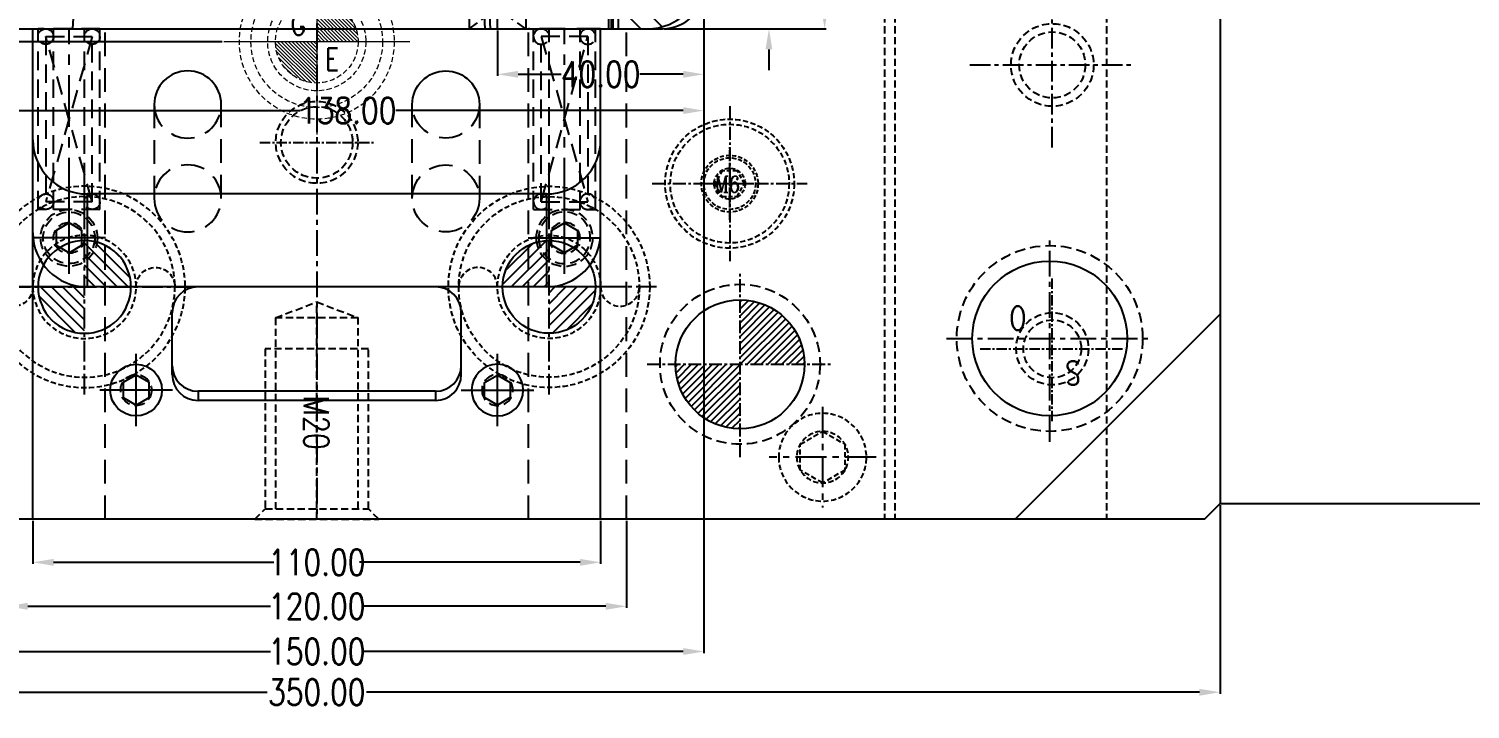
# Model space of a CAD drawing. Header units: millimetres. Extents: x 29875 to 31218, y -21313 to -20364.
# Drawn here: x 30497 to 30776.3, y -20854.1 to -20722.2 of the extents above; entities that cross this region are included whole.
import ezdxf

# ---------------------------------------------------------------- set-up
doc = ezdxf.new("R2010")
doc.units = ezdxf.units.MM
doc.header["$LTSCALE"] = 8
for name, pattern in [('CENTER', [2, 1.25, -0.25, 0.25, -0.25]), ('HIDDEN', [0.375, 0.25, -0.125]), ('HIDDEN2', [0.1875, 0.125, -0.0625])]:
    doc.linetypes.add(name, pattern=pattern)
doc.layers.get('DEFPOINTS').update_dxf_attribs({"color": 6})
for name, color, linetype in [('Cav-cor', 30, 'Continuous'), ('cen', 1, 'CENTER'), ('CL', 1, 'Continuous'), ('GE', 214, 'Continuous'), ('ha', 8, 'Continuous'), ('hidden', 4, 'HIDDEN'), ('m', 144, 'HIDDEN2'), ('PIN', 5, 'Continuous'), ('SCREW', 52, 'HIDDEN'), ('SLIDE', 6, 'Continuous'), ('SP', 3, 'Continuous'), ('SPRING', 7, 'Continuous'), ('WT', 4, 'Continuous')]:
    doc.layers.add(name, color=color, linetype=linetype)
doc.layers.add('dim', color=3, linetype='Continuous', lineweight=15)
doc.styles.add('ROMANC', font='RomanC.ttf', dxfattribs={"width": 0.8, "height": 7})
doc.styles.add('ROMANS', font='ROMANS.shx', dxfattribs={"height": 5, "bigfont": 'chineset.shx'})
doc.styles.get("Standard").update_dxf_attribs({"font": 'txt.shx', "width": 0.8, "bigfont": 'chineset.shx'})
doc.dimstyles.new('ISO-25', dxfattribs={"dimtxt": 5, "dimasz": 4, "dimexe": 0.3, "dimexo": 0.3, "dimtad": 0, "dimzin": 1, "dimdsep": 46, "dimtxsty": 'Standard', "dimcen": 0, "dimclrd": 3, "dimclre": 3, "dimclrt": 3, "dimazin": 0, "dimtfac": 1, "dimtofl": 0, "dimtmove": 0, "dimatfit": 0, "dimfxl": 0, "dimarcsym": 0})

# ---------------------------------------------------------------- blocks, each defined once
blk = doc.blocks.new('10')
at = {"layer": 'cen', "ltscale": 0.6}
for p, q in [((0, 9.76), (0, -9.76)), ((-10.35, 0), (10.35, 0))]:
    blk.add_line(p, q, dxfattribs=at)
at = {"layer": 'm'}
blk.add_lwpolyline([(0, 5), (-4.33, 2.5), (-4.33, -2.5), (0, -5), (4.33, -2.5), (4.33, 2.5)], close=True, dxfattribs=at)
for radius in [8.5, 5]:
    blk.add_circle((0, 0), radius, dxfattribs=at)
blk = doc.blocks.new('*D26988')
at = {"layer": 'DEFPOINTS', "color": 0}
for p in [(30377.82, -20814.24), (30727.82, -20814.24), (30727.82, -20850.78)]:
    blk.add_point(p, dxfattribs=at)
at = {"layer": 'dim', "color": 3, "lineweight": -2}
for p, q in [((30377.82, -20814.54), (30377.82, -20851.08)), ((30727.82, -20814.54), (30727.82, -20851.08)), ((30381.82, -20850.78), (30543.19, -20850.78)), ((30723.82, -20850.78), (30562.44, -20850.78))]:
    blk.add_line(p, q, dxfattribs=at)
at = {"layer": 'dim', "color": 3}
for points in [[(30381.82, -20850.12), (30381.82, -20851.45), (30377.82, -20850.78)], [(30723.82, -20851.45), (30723.82, -20850.12), (30727.82, -20850.78)]]:
    blk.add_solid(points, dxfattribs=at)
at = {"layer": 'dim', "color": 3, "insert": (30552.82, -20850.78), "char_height": 5, "attachment_point": 5}
blk.add_mtext('350.00', dxfattribs=at)
blk = doc.blocks.new('20130710.085903')
at = {"layer": 'PIN', "linetype": 'Continuous'}
h = blk.add_hatch(dxfattribs=at)
h.set_pattern_fill('ANSI31', color=256, scale=12, style=0)
h.set_pattern_definition([(45, (2414.86, 305.4585), (-1.0606602, 1.0606602), [])])
h.paths.add_polyline_path([(0, 0), (0, 9, 0.414214), (-9, 0)])
h.paths.add_polyline_path([(9, 0), (0, 0), (0, -9, 0.414214)])
blk.add_circle((0, 0), 9, dxfattribs=at)
at = {"layer": 'SPRING', "linetype": 'CENTER', "ltscale": 0.4}
for p, q in [((0, 20.85), (0, -20.85)), ((-20.85, 0), (20.85, 0))]:
    blk.add_line(p, q, dxfattribs=at)
at = {"layer": 'SPRING', "linetype": 'HIDDEN', "ltscale": 0.5}
for radius in [19.5, 17.5, 10]:
    blk.add_circle((0, 0), radius, dxfattribs=at)
for centre, start, end in [((-13.75, 0), 0, 180), ((13.75, 0), 180, 0)]:
    blk.add_arc(centre, 3.75, start, end, dxfattribs=at)
blk = doc.blocks.new('20130710.090407')
at = {"layer": 'SCREW', "linetype": 'CENTER', "ltscale": 0.15}
for p, q in [((0, -7.04), (0, 7.04)), ((-7, 0), (7, 0))]:
    blk.add_line(p, q, dxfattribs=at)
at = {"layer": 'SCREW', "linetype": 'HIDDEN', "ltscale": 0.4}
blk.add_lwpolyline([(-1.44, 2.5), (-2.89, 0), (-1.44, -2.5), (1.44, -2.5), (2.89, 0), (1.44, 2.5)], close=True, dxfattribs=at)
for radius in [5.5, 5, 3]:
    blk.add_circle((0, 0), radius, dxfattribs=at)
at = {"layer": 'dim', "style": 'ROMANC', "width": 0.8}
blk.add_text('M6', height=3.172, dxfattribs=at).set_placement((-2.88, -1.7))
blk = doc.blocks.new('20130710.090411')
at = {"layer": 'SP', "color": 145, "linetype": 'CENTER', "ltscale": 0.25}
for p, q in [((0, 15), (0, -15)), ((-15, 0), (15, 0))]:
    blk.add_line(p, q, dxfattribs=at)
at = {"layer": 'SP', "color": 145, "linetype": 'HIDDEN', "ltscale": 0.5}
for radius in [12.5, 11.5]:
    blk.add_circle((0, 0), radius, dxfattribs=at)
at = {"layer": 'SCREW'}
blk.add_blockref('20130710.090407', (0, 0), dxfattribs=at)
blk = doc.blocks.new('*D27085')
at = {"layer": 'DEFPOINTS', "color": 0}
for p in [(30497.82, -20817.24), (30607.82, -20817.24), (30607.82, -20825.61)]:
    blk.add_point(p, dxfattribs=at)
at = {"layer": 'dim', "color": 3, "lineweight": -2}
for p, q in [((30497.82, -20817.54), (30497.82, -20825.91)), ((30607.82, -20817.54), (30607.82, -20825.91)), ((30501.82, -20825.61), (30544.53, -20825.61)), ((30603.82, -20825.61), (30561.11, -20825.61))]:
    blk.add_line(p, q, dxfattribs=at)
at = {"layer": 'dim', "color": 3}
for points in [[(30501.82, -20824.95), (30501.82, -20826.28), (30497.82, -20825.61)], [(30603.82, -20826.28), (30603.82, -20824.95), (30607.82, -20825.61)]]:
    blk.add_solid(points, dxfattribs=at)
at = {"layer": 'dim', "color": 3, "insert": (30552.82, -20825.61), "char_height": 5, "attachment_point": 5}
blk.add_mtext('110.00', dxfattribs=at)
blk = doc.blocks.new('*D27086')
at = {"layer": 'DEFPOINTS', "color": 0}
for p in [(30492.82, -20817.24), (30612.82, -20817.24), (30492.82, -20834.13)]:
    blk.add_point(p, dxfattribs=at)
at = {"layer": 'dim', "color": 3, "lineweight": -2}
for p, q in [((30492.82, -20817.54), (30492.82, -20834.43)), ((30612.82, -20817.54), (30612.82, -20834.43)), ((30496.82, -20834.13), (30543.86, -20834.13)), ((30608.82, -20834.13), (30561.78, -20834.13))]:
    blk.add_line(p, q, dxfattribs=at)
at = {"layer": 'dim', "color": 3}
for points in [[(30496.82, -20833.46), (30496.82, -20834.8), (30492.82, -20834.13)], [(30608.82, -20834.8), (30608.82, -20833.46), (30612.82, -20834.13)]]:
    blk.add_solid(points, dxfattribs=at)
at = {"layer": 'dim', "color": 3, "insert": (30552.82, -20834.13), "char_height": 5, "attachment_point": 5}
blk.add_mtext('120.00', dxfattribs=at)
blk = doc.blocks.new('*D27089')
at = {"layer": 'DEFPOINTS', "color": 0}
for p in [(30627.82, -20690.17), (30477.82, -20713.24), (30627.82, -20842.89)]:
    blk.add_point(p, dxfattribs=at)
at = {"layer": 'dim', "color": 3, "lineweight": -2}
for p, q in [((30627.82, -20690.47), (30627.82, -20843.19)), ((30477.82, -20713.54), (30477.82, -20843.19)), ((30481.82, -20842.89), (30543.86, -20842.89)), ((30623.82, -20842.89), (30561.78, -20842.89))]:
    blk.add_line(p, q, dxfattribs=at)
at = {"layer": 'dim', "color": 3}
for points in [[(30481.82, -20842.22), (30481.82, -20843.56), (30477.82, -20842.89)], [(30623.82, -20843.56), (30623.82, -20842.22), (30627.82, -20842.89)]]:
    blk.add_solid(points, dxfattribs=at)
at = {"layer": 'dim', "color": 3, "insert": (30552.82, -20842.89), "char_height": 5, "attachment_point": 5}
blk.add_mtext('150.00', dxfattribs=at)
blk = doc.blocks.new('20160811.140740')
at = {"layer": 'SLIDE', "linetype": 'HIDDEN', "ltscale": 2.3}
for p, q in [((-13, 0), (-13, -18.2)), ((0, -18.2), (0, 0))]:
    blk.add_line(p, q, dxfattribs=at)
at = {"layer": 'SLIDE'}
blk.add_arc((-6.5, 0), 6.5, 0, 180, dxfattribs=at)
at = {"layer": 'SLIDE', "linetype": 'HIDDEN', "ltscale": 2.3}
for centre, start, end in [((-6.5, 0), 180, 0), ((-6.5, -18.2), 0, 180), ((-6.5, -18.2), 180, 0)]:
    blk.add_arc(centre, 6.5, start, end, dxfattribs=at)
blk = doc.blocks.new('20160815.170155')
at = {"layer": 'GE', "lineweight": 13}
h = blk.add_hatch(dxfattribs=at)
h.set_pattern_fill('ANSI31', color=256, scale=4, style=0)
h.set_pattern_definition([(315, (26687.59036, -19615.64165), (-0.3535533906, -0.3535533906), [])])
h.paths.add_polyline_path([(0, 0), (0, -8, -0.414214), (-8, 0)])
h.paths.add_polyline_path([(0, 8, -0.414214), (8, 0), (0, 0)])
at = {"layer": 'GE', "linetype": 'CENTER', "lineweight": 13, "ltscale": 5}
for p, q in [((0, 18), (0, -18)), ((18, 0), (-18, 0))]:
    blk.add_line(p, q, dxfattribs=at)
at = {"layer": 'GE', "linetype": 'HIDDEN2', "lineweight": 13}
for radius in [15, 12.75, 9.5, 8]:
    blk.add_circle((0, 0), radius, dxfattribs=at)
at = {"layer": 'GE', "lineweight": 13, "style": 'ROMANS', "width": 0.75}
for s, p in [('G', (-5.03, 1.24)), ('E', (1.62, -5.58))]:
    blk.add_text(s, height=4.34, dxfattribs=at).set_placement(p)
blk = doc.blocks.new('*D27232')
at = {"layer": 'DEFPOINTS', "color": 0}
for p in [(30358.94, -20509.74), (30534.82, -20509.74), (30534.82, -20724.74)]:
    blk.add_point(p, dxfattribs=at)
at = {"layer": 'dim', "color": 3, "lineweight": -2}
for p, q in [((30534.52, -20509.74), (30358.64, -20509.74)), ((30358.94, -20513.74), (30358.94, -20607.95)), ((30358.94, -20720.74), (30358.94, -20626.53)), ((30534.52, -20724.74), (30358.64, -20724.74))]:
    blk.add_line(p, q, dxfattribs=at)
at = {"layer": 'dim', "color": 3}
for points in [[(30359.61, -20513.74), (30358.28, -20513.74), (30358.94, -20509.74)], [(30358.28, -20720.74), (30359.61, -20720.74), (30358.94, -20724.74)]]:
    blk.add_solid(points, dxfattribs=at)
at = {"layer": 'dim', "color": 3, "insert": (30358.94, -20617.24), "char_height": 5, "attachment_point": 5, "rotation": 90}
blk.add_mtext('215.00', dxfattribs=at)
blk = doc.blocks.new('20160817.141908')
at = {"linetype": 'HIDDEN', "ltscale": 2.3}
for p, q in [((95, 7), (0, 7)), ((0, -7), (0, 7)), ((95, -7), (0, -7))]:
    blk.add_line(p, q, dxfattribs=at)
blk = doc.blocks.new('20160818.084904')
at = {"layer": 'SPRING', "color": 111, "linetype": 'HIDDEN', "ltscale": 1.8}
for p, q in [((3, 28.17), (-9, 28.17)), ((-9, -6.83), (-9, 28.17)), ((-6, -6.83), (-6, 28.17)), ((0, -6.83), (0, 28.17)), ((3, -6.83), (3, 28.17)), ((-7.5, 26.67), (1.5, 26.67)), ((-7.5, 26.67), (-7.5, -5.33)), ((1.5, -5.33), (-7.5, 26.67)), ((1.5, 26.67), (-7.5, -5.33)), ((1.5, -5.33), (1.5, 26.67)), ((1.5, -5.33), (-7.5, -5.33)), ((3, -6.83), (-9, -6.83))]:
    blk.add_line(p, q, dxfattribs=at)
at = {"layer": 'SPRING', "color": 111, "linetype": 'CENTER'}
blk.add_line((-3, -6.83), (-3, 28.17), dxfattribs=at)
at = {"layer": 'SPRING', "color": 111, "linetype": 'HIDDEN', "ltscale": 1.8}
for centre in [(-7.5, 26.67), (1.5, 26.67), (-7.5, -5.33), (1.5, -5.33)]:
    blk.add_circle(centre, 1.5, dxfattribs=at)
blk = doc.blocks.new('20100512.182342')
at = {"linetype": 'HIDDEN'}
blk.add_circle((0, 0), 5.5, dxfattribs=at)
at = {"layer": 'SCREW', "linetype": 'CENTER', "ltscale": 5}
for p, q in [((0, -7.04), (0, 7.04)), ((-7, 0), (7, 0))]:
    blk.add_line(p, q, dxfattribs=at)
at = {"layer": 'SCREW', "linetype": 'Continuous'}
blk.add_lwpolyline([(-1.44, 2.5), (-2.89, 0), (-1.44, -2.5), (1.44, -2.5), (2.89, 0), (1.44, 2.5)], close=True, dxfattribs=at)
at = {"layer": 'SCREW'}
for radius in [5, 3]:
    blk.add_circle((0, 0), radius, dxfattribs=at)
blk = doc.blocks.new('20160817.135826')
at = {"layer": 'SCREW', "linetype": 'CENTER', "ltscale": 5}
for p, q in [((0, -7), (0, 7)), ((7.04, 0), (-7.04, 0))]:
    blk.add_line(p, q, dxfattribs=at)
at = {"layer": 'SCREW', "linetype": 'Continuous'}
blk.add_lwpolyline([(-2.5, -1.44), (0, -2.89), (2.5, -1.44), (2.5, 1.44), (0, 2.89), (-2.5, 1.44)], close=True, dxfattribs=at)
at = {"layer": 'SCREW', "linetype": 'ByBlock'}
blk.add_circle((0, 0), 5, dxfattribs=at)
at = {"layer": 'SCREW'}
blk.add_circle((0, 0), 3, dxfattribs=at)
blk = doc.blocks.new('20150513.114825')
at = {"layer": 'WT', "color": 125, "linetype": 'HIDDEN'}
for p, q in [((-5.5, 8), (5.5, 8)), ((5.5, 8), (-5.5, 0)), ((-5.5, 8), (5.5, 0)), ((-5.5, 0), (-5.5, 8)), ((5.5, 0), (5.5, 8)), ((-5.5, 0), (5.5, 0))]:
    blk.add_line(p, q, dxfattribs=at)
blk = doc.blocks.new('*D27715')
at = {"layer": 'DEFPOINTS', "color": 0}
for p in [(30627.82, -20711.24), (30587.82, -20722.24), (30627.82, -20731.05)]:
    blk.add_point(p, dxfattribs=at)
at = {"layer": 'dim', "color": 3, "lineweight": -2}
for p, q in [((30627.82, -20711.54), (30627.82, -20731.35)), ((30587.82, -20722.54), (30587.82, -20731.35)), ((30591.82, -20731.05), (30600.19, -20731.05)), ((30623.82, -20731.05), (30615.44, -20731.05))]:
    blk.add_line(p, q, dxfattribs=at)
at = {"layer": 'dim', "color": 3}
for points in [[(30591.82, -20730.39), (30591.82, -20731.72), (30587.82, -20731.05)], [(30623.82, -20731.72), (30623.82, -20730.39), (30627.82, -20731.05)]]:
    blk.add_solid(points, dxfattribs=at)
at = {"layer": 'dim', "color": 3, "insert": (30607.82, -20731.05), "char_height": 5, "attachment_point": 5}
blk.add_mtext('40.00', dxfattribs=at)
blk = doc.blocks.new('*D27716')
at = {"layer": 'DEFPOINTS', "color": 0}
for p in [(30627.82, -20714.24), (30489.82, -20722.24), (30489.82, -20738.08)]:
    blk.add_point(p, dxfattribs=at)
at = {"layer": 'dim', "color": 3, "lineweight": -2}
for p, q in [((30627.82, -20714.54), (30627.82, -20738.38)), ((30489.82, -20722.54), (30489.82, -20738.38)), ((30493.82, -20738.08), (30549.53, -20738.08)), ((30623.82, -20738.08), (30568.11, -20738.08))]:
    blk.add_line(p, q, dxfattribs=at)
at = {"layer": 'dim', "color": 3}
for points in [[(30493.82, -20737.42), (30493.82, -20738.75), (30489.82, -20738.08)], [(30623.82, -20738.75), (30623.82, -20737.42), (30627.82, -20738.08)]]:
    blk.add_solid(points, dxfattribs=at)
at = {"layer": 'dim', "color": 3, "insert": (30558.82, -20738.08), "char_height": 5, "attachment_point": 5}
blk.add_mtext('138.00', dxfattribs=at)
blk = doc.blocks.new('*D27717')
at = {"layer": 'DEFPOINTS', "color": 0}
for p in [(30587.82, -20710.24), (30640.42, -20710.24), (30619.82, -20722.24)]:
    blk.add_point(p, dxfattribs=at)
at = {"layer": 'dim', "color": 3, "lineweight": -2}
for p, q in [((30640.42, -20706.24), (30640.42, -20702.24)), ((30588.12, -20710.24), (30640.72, -20710.24)), ((30620.12, -20722.24), (30640.72, -20722.24)), ((30640.42, -20726.24), (30640.42, -20730.24))]:
    blk.add_line(p, q, dxfattribs=at)
at = {"layer": 'dim', "color": 3}
for points in [[(30639.75, -20706.24), (30641.09, -20706.24), (30640.42, -20710.24)], [(30641.09, -20726.24), (30639.75, -20726.24), (30640.42, -20722.24)]]:
    blk.add_solid(points, dxfattribs=at)
at = {"layer": 'dim', "color": 3, "insert": (30640.42, -20694.95), "char_height": 5, "attachment_point": 5, "rotation": 90}
blk.add_mtext('12.00', dxfattribs=at)
blk = doc.blocks.new('*D27718')
at = {"layer": 'DEFPOINTS', "color": 0}
for p in [(30587.82, -20524.24), (30651.21, -20524.24), (30619.82, -20722.24)]:
    blk.add_point(p, dxfattribs=at)
at = {"layer": 'dim', "color": 3, "lineweight": -2}
for p, q in [((30588.12, -20524.24), (30651.51, -20524.24)), ((30651.21, -20528.24), (30651.21, -20613.95)), ((30651.21, -20718.24), (30651.21, -20632.53)), ((30620.12, -20722.24), (30651.51, -20722.24))]:
    blk.add_line(p, q, dxfattribs=at)
at = {"layer": 'dim', "color": 3}
for points in [[(30651.88, -20528.24), (30650.54, -20528.24), (30651.21, -20524.24)], [(30650.54, -20718.24), (30651.88, -20718.24), (30651.21, -20722.24)]]:
    blk.add_solid(points, dxfattribs=at)
at = {"layer": 'dim', "color": 3, "insert": (30651.21, -20623.24), "char_height": 5, "attachment_point": 5, "rotation": 90}
blk.add_mtext('198.00', dxfattribs=at)

msp = doc.modelspace()

# ---------------------------------------------------------------- hatches: boundary and pattern name
at = {"layer": 'Cav-cor'}
h = msp.add_hatch(dxfattribs=at)
h.set_pattern_fill('ANSI31', color=241, angle=90, style=0)
h.set_pattern_definition([(135, (-2757.5562, -401.863), (-2.24506403, -2.24506403), [])])
h.paths.add_polyline_path([(30616.82, -20722.239, 0.4142136), (30627.82, -20711.239), (30627.82, -20705.607), (30616.181, -20705.607, 0.4145328), (30611.188, -20710.6), (30611.188, -20722.239)])
at = {"layer": 'ha'}
h = msp.add_hatch(dxfattribs=at)
h.set_pattern_fill('ANSI31', color=256, scale=0.3, style=0)
h.set_pattern_definition([(45, (30256.8874, -20851.3426), (-0.6735192, 0.6735192), [])])
h.paths.add_polyline_path([(30470.82, -20787.239), (30458.32, -20787.239, 0.4142136), (30470.82, -20799.739)])
h.paths.add_polyline_path([(30470.82, -20774.739), (30470.82, -20787.239), (30483.32, -20787.239, 0.4142136)])
h.paths.add_polyline_path([(30634.82, -20787.239), (30622.32, -20787.239, 0.4142136), (30634.82, -20799.739)])
h.paths.add_polyline_path([(30634.82, -20774.739), (30634.82, -20787.239), (30647.32, -20787.239, 0.4142136)])

# ---------------------------------------------------------------- linework, layer by layer
at = {"color": 8, "linetype": 'HIDDEN', "ltscale": 0.7}
for p, q in [((30662.82, -20417.239), (30662.82, -20817.239)), ((30664.82, -20417.239), (30664.82, -20817.239)), ((30705.82, -20417.239), (30705.82, -20817.239)), ((30544.82, -20778.239), (30552.82, -20775.142)), ((30552.82, -20817.239), (30552.82, -20775.142)), ((30552.82, -20775.142), (30560.82, -20778.239)), ((30544.82, -20778.239), (30544.82, -20815.239)), ((30560.82, -20778.239), (30544.82, -20778.239)), ((30560.82, -20815.239), (30560.82, -20778.239)), ((30542.82, -20784.239), (30542.82, -20815.239)), ((30562.82, -20784.239), (30542.82, -20784.239)), ((30562.82, -20815.239), (30562.82, -20784.239)), ((30540.82, -20817.239), (30542.82, -20815.239)), ((30540.82, -20817.239), (30564.82, -20817.239)), ((30542.82, -20815.239), (30562.82, -20815.239)), ((30564.82, -20817.239), (30562.82, -20815.239))]:
    msp.add_line(p, q, dxfattribs=at)
for p, q in [((30727.82, -20420.239), (30727.82, -20814.239)), ((30688.104, -20817.239), (30727.82, -20777.523)), ((30724.82, -20817.239), (30727.82, -20814.239)), ((30727.82, -20814.239), (30799.553, -20814.239)), ((30724.82, -20817.239), (30380.82, -20817.239))]:
    msp.add_line(p, q)
at = {"color": 8, "linetype": 'CENTER', "ltscale": 0.4}
for p, q in [((30695.32, -20745.239), (30695.32, -20713.239)), ((30679.32, -20729.239), (30711.32, -20729.239))]:
    msp.add_line(p, q, dxfattribs=at)
at = {"color": 8, "linetype": 'CENTER', "ltscale": 0.2}
for p, q in [((30541.82, -20744.239), (30563.82, -20744.239)), ((30695.32, -20798.239), (30695.32, -20770.239)), ((30681.32, -20784.239), (30709.32, -20784.239))]:
    msp.add_line(p, q, dxfattribs=at)
at = {"linetype": 'Continuous'}
for p, q in [((30575.82, -20772.239), (30529.82, -20772.239)), ((30524.82, -20789.239), (30524.82, -20777.239)), ((30580.82, -20789.239), (30580.82, -20777.239)), ((30575.82, -20792.475), (30529.82, -20792.475)), ((30529.82, -20792.475), (30529.82, -20794.239)), ((30575.82, -20794.239), (30529.82, -20794.239)), ((30575.82, -20792.475), (30575.82, -20794.239))]:
    msp.add_line(p, q, dxfattribs=at)
at = {"color": 8, "linetype": 'HIDDEN', "ltscale": 0.7}
for centre, radius in [((30695.32, -20729.239), 8), ((30695.32, -20729.239), 6.4), ((30552.82, -20744.239), 7.938), ((30552.82, -20744.239), 6.938), ((30695.32, -20784.239), 7), ((30695.32, -20784.239), 5.6)]:
    msp.add_circle(centre, radius, dxfattribs=at)
for centre, radius in [((30694.82, -20782.239), 15), ((30634.82, -20787.239), 12.5)]:
    msp.add_circle(centre, radius)
at = {"linetype": 'Continuous'}
for centre, start, end in [((30529.82, -20777.239), 90, 180), ((30575.82, -20777.239), 0, 90), ((30529.82, -20787.475), 180, 270), ((30529.82, -20789.239), 180, 270), ((30575.82, -20787.475), 270, 0), ((30575.82, -20789.239), 270, 0)]:
    msp.add_arc(centre, 5, start, end, dxfattribs=at)
at = {"layer": 'Cav-cor', "color": 241}
for p, q in [((30505.589, -20722.239), (30507.306, -20689.476)), ((30585.457, -20722.239), (30584.629, -20706.444)), ((30586.459, -20722.239), (30585.628, -20706.392)), ((30609.345, -20710.255), (30609.345, -20722.239)), ((30609.845, -20710.255), (30609.845, -20722.239)), ((30610.189, -20710.6), (30610.189, -20722.239)), ((30611.188, -20710.6), (30611.188, -20722.239)), ((30485.82, -20722.239), (30619.82, -20722.239))]:
    msp.add_line(p, q, dxfattribs=at)
for centre, radius in [((30616.82, -20711.239), 11), ((30619.82, -20714.239), 8)]:
    msp.add_arc(centre, radius, 270, 0, dxfattribs=at)
at = {"layer": 'cen', "ltscale": 0.5}
for p, q in [((30694.82, -20802.239), (30694.82, -20762.239)), ((30674.82, -20782.239), (30714.82, -20782.239))]:
    msp.add_line(p, q, dxfattribs=at)
at = {"layer": 'cen', "ltscale": 0.25}
for p, q in [((30634.82, -20805.239), (30634.82, -20769.239)), ((30616.82, -20787.239), (30652.82, -20787.239))]:
    msp.add_line(p, q, dxfattribs=at)
at = {"layer": 'CL', "color": 7, "linetype": 'CENTER', "ltscale": 0.5}
msp.add_line((30552.82, -20417.239), (30552.82, -20817.239), dxfattribs=at)
at = {"layer": 'hidden'}
for centre, radius in [((30694.82, -20782.239), 18), ((30634.82, -20787.239), 15.5)]:
    msp.add_circle(centre, radius, dxfattribs=at)
at = {"layer": 'SLIDE'}
for p, q in [((30497.82, -20817.239), (30497.82, -20722.239)), ((30607.82, -20817.239), (30607.82, -20722.239)), ((30597.32, -20754.239), (30508.32, -20754.239)), ((30508.32, -20754.239), (30508.32, -20772.239)), ((30597.32, -20754.239), (30597.32, -20772.239)), ((30612.82, -20772.239), (30492.82, -20772.239))]:
    msp.add_line(p, q, dxfattribs=at)
at = {"layer": 'SLIDE', "linetype": 'HIDDEN', "ltscale": 2.3}
msp.add_line((30612.82, -20817.239), (30612.82, -20722.239), dxfattribs=at)
at = {"layer": 'SLIDE'}
for centre, start, end in [((30508.32, -20743.739), 180, 270), ((30597.32, -20743.739), 270, 0), ((30508.32, -20761.739), 180, 270), ((30597.32, -20761.739), 270, 0)]:
    msp.add_arc(centre, 10.5, start, end, dxfattribs=at)
at = {"layer": 'WT', "color": 125, "linetype": 'CENTER', "ltscale": 1.5}
msp.add_line((30587.82, -20722.239), (30587.82, -20657.239), dxfattribs=at)

# ---------------------------------------------------------------- block references
at = {"rotation": -90.00000000000001}
msp.add_blockref('20160817.141908', (30504.82, -20722.239), dxfattribs=at)
at = {"xscale": -1, "rotation": 90.00000000000001}
msp.add_blockref('20160817.141908', (30600.82, -20722.239), dxfattribs=at)
at = {"linetype": 'Continuous', "rotation": 90}
msp.add_blockref('20100512.182342', (30504.82, -20762.739), dxfattribs=at)
at = {"linetype": 'Continuous', "xscale": -1, "rotation": -90}
msp.add_blockref('20100512.182342', (30600.82, -20762.739), dxfattribs=at)
at = {"layer": 'dim'}
msp.add_blockref('20160811.140740', (30534.32, -20736.9), dxfattribs=at)
at = {"layer": 'dim', "xscale": -1}
for name, p in [('20160811.140740', (30571.32, -20736.9)), ('10', (30650.82, -20805.239))]:
    msp.add_blockref(name, p, dxfattribs=at)
at = {"layer": 'GE'}
msp.add_blockref('20160815.170155', (30552.82, -20724.739), dxfattribs=at)
at = {"layer": 'SCREW', "linetype": 'ByBlock'}
msp.add_blockref('20160817.135826', (30517.82, -20792.239), dxfattribs=at)
at = {"layer": 'SCREW', "linetype": 'ByBlock', "xscale": -1}
msp.add_blockref('20160817.135826', (30587.82, -20792.239), dxfattribs=at)
at = {"layer": 'SP'}
msp.add_blockref('20130710.090411', (30632.82, -20752.239), dxfattribs=at)
at = {"layer": 'SPRING'}
msp.add_blockref('20160818.084904', (30507.82, -20750.405), dxfattribs=at)
at = {"layer": 'SPRING', "xscale": -1}
msp.add_blockref('20160818.084904', (30597.82, -20750.405), dxfattribs=at)
at = {"layer": 'SPRING', "xscale": -1, "rotation": -180}
msp.add_blockref('20130710.085903', (30507.82, -20772.239), dxfattribs=at)
at = {"layer": 'SPRING', "rotation": 180}
msp.add_blockref('20130710.085903', (30597.82, -20772.239), dxfattribs=at)
at = {"layer": 'WT', "color": 125, "linetype": 'HIDDEN', "ltscale": 2.3, "xscale": -1, "rotation": -180}
msp.add_blockref('20150513.114825', (30587.82, -20714.239), dxfattribs=at)

# ---------------------------------------------------------------- texts
at = {"style": 'ROMANS', "width": 0.75}
for s, p in [('O', (30687.007, -20780.598)), ('S', (30697.851, -20791.226))]:
    msp.add_text(s, height=4.6, dxfattribs=at).set_placement(p)
at = {"color": 8, "linetype": 'HIDDEN', "ltscale": 0.7, "insert": (30550.332, -20793.286), "char_height": 4.8, "width": 14.1924, "attachment_point": 7, "rotation": 270}
msp.add_mtext('M20', dxfattribs=at)

# ---------------------------------------------------------------- dimensions: what is measured, and where the dimension line sits
at = {"layer": 'dim'}
dim = msp.add_linear_dim(base=(30358.943, -20509.739), p1=(30534.82, -20724.739), p2=(30534.82, -20509.739), angle=90, dimstyle='ISO-25', dxfattribs=at)
dim.commit()
dim.dimension.update_dxf_attribs({"geometry": '*D27232', "text_midpoint": (30358.943, -20617.239), "dimtype": 160})
for base, p2, picture, middle in [((30651.21, -20524.239), (30587.82, -20524.239), '*D27718', (30651.21, -20623.239)), ((30640.421, -20710.239), (30587.82, -20710.239), '*D27717', (30640.421, -20694.947))]:
    dim = msp.add_linear_dim(base=base, p1=(30619.82, -20722.239), p2=p2, angle=90, dimstyle='ISO-25', dxfattribs=at)
    dim.commit()
    dim.dimension.update_dxf_attribs({"geometry": picture, "text_midpoint": middle})
for base, p1, p2, picture, middle in [((30627.82, -20842.89), (30477.82, -20713.239), (30627.82, -20690.167), '*D27089', (30552.82, -20842.89)), ((30727.82, -20850.782), (30377.82, -20814.239), (30727.82, -20814.239), '*D26988', (30552.82, -20850.782)), ((30492.82, -20834.131), (30612.82, -20817.239), (30492.82, -20817.239), '*D27086', (30552.82, -20834.131)), ((30607.82, -20825.614), (30497.82, -20817.239), (30607.82, -20817.239), '*D27085', (30552.82, -20825.614))]:
    dim = msp.add_linear_dim(base=base, p1=p1, p2=p2, dimstyle='ISO-25', dxfattribs=at)
    dim.commit()
    dim.dimension.update_dxf_attribs({"geometry": picture, "text_midpoint": middle, "dimtype": 160})
for base, p1, p2, picture, middle in [((30627.82, -20731.053), (30587.82, -20722.239), (30627.82, -20711.239), '*D27715', (30607.82, -20731.053)), ((30489.82, -20738.084), (30627.82, -20714.239), (30489.82, -20722.239), '*D27716', (30558.82, -20738.084))]:
    dim = msp.add_linear_dim(base=base, p1=p1, p2=p2, dimstyle='ISO-25', dxfattribs=at)
    dim.commit()
    dim.dimension.update_dxf_attribs({"geometry": picture, "text_midpoint": middle})

doc.saveas('drawing.dxf')
